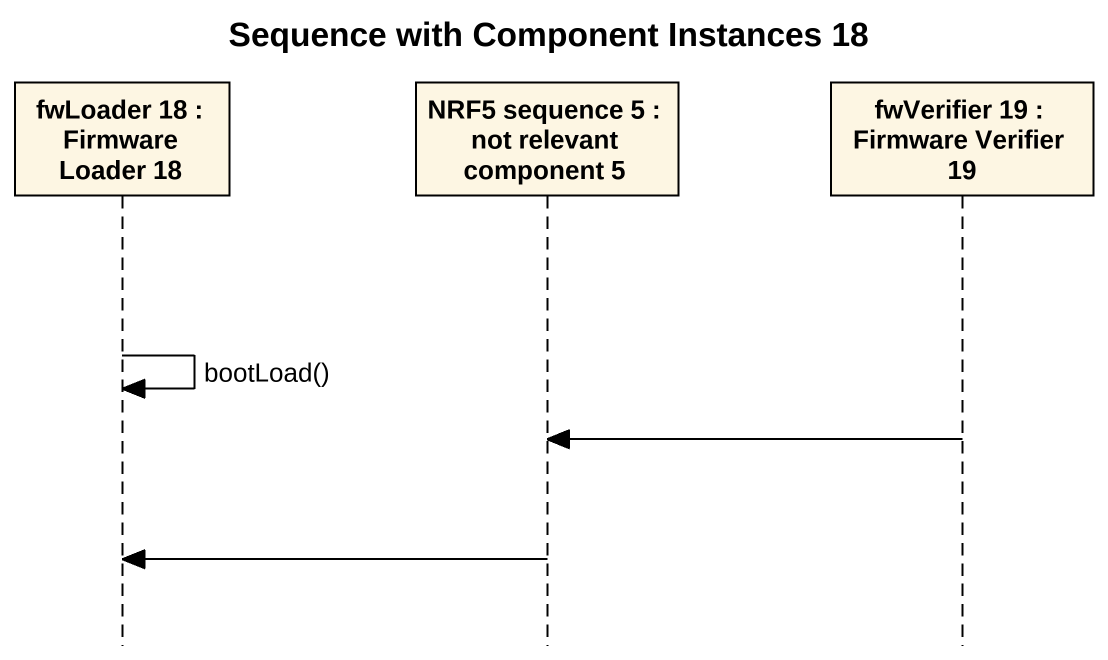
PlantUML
@startuml
title Sequence with Component Instances 18
hide footbox
participant "fwLoader 18 : Firmware Loader 18" as fwLoader_18
participant "NRF5 sequence 5 : not relevant component 5" as NRF5_sequence_5
participant "fwVerifier 19 : Firmware Verifier 19" as fwVerifier_19

fwLoader_18 -> fwLoader_18 : bootLoad()
fwVerifier_19 -> NRF5_sequence_5
NRF5_sequence_5 -> fwLoader_18
@enduml
